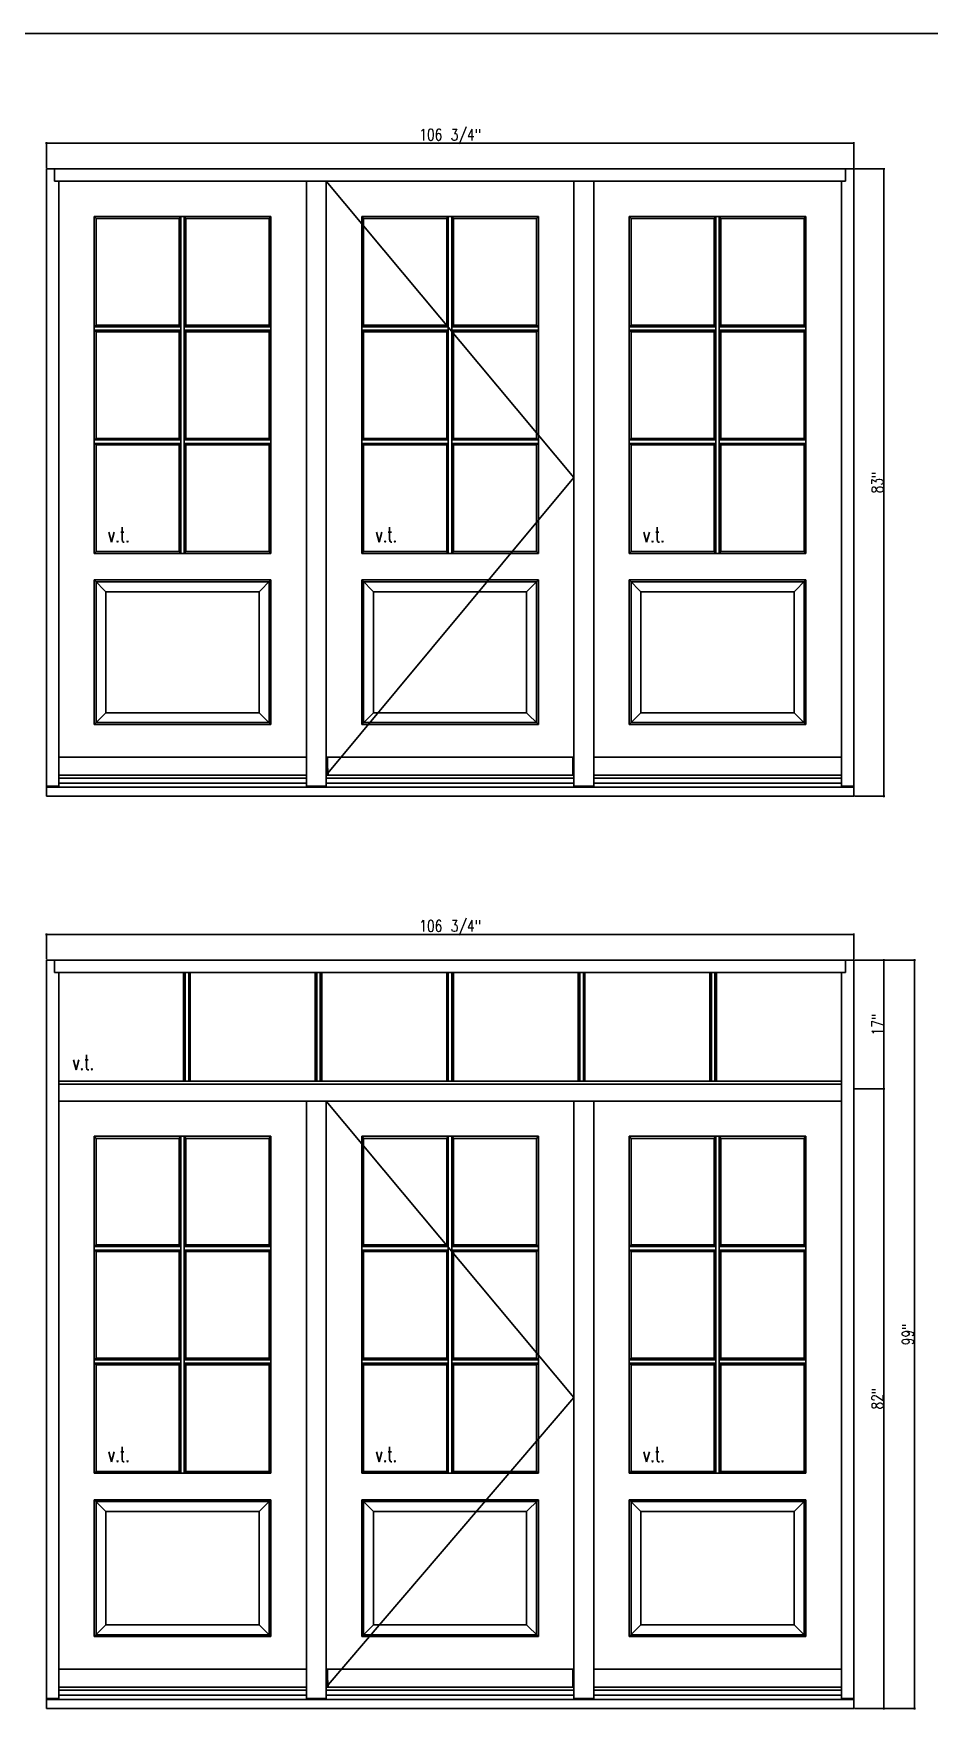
# Model space of a CAD drawing. Header units: inches. Extents: x 1985 to 11287, y 379 to 4336.
# Drawn here: x 9056.4 to 9174.9, y 3542.8 to 3764.6 of the extents above; entities that cross this region are included whole.
import ezdxf

# ---------------------------------------------------------------- set-up
doc = ezdxf.new("R2010")
doc.units = ezdxf.units.IN
doc.header["$MEASUREMENT"] = 0
doc.layers.get('0').update_dxf_attribs({"linetype": 'CONTINUOUS'})
doc.layers.get('Defpoints').update_dxf_attribs({"linetype": 'CONTINUOUS'})
for name, color, linetype in [('COTE1-1 99', 7, 'CONTINUOUS'), ('elevation 99', 7, 'CONTINUOUS'), ('opening side 99', 1, 'CONTINUOUS'), ('separation 99', 3, 'CONTINUOUS')]:
    doc.layers.add(name, color=color, linetype=linetype)
doc.styles.get("Standard").update_dxf_attribs({"font": 'txt.shx', "width": 0.8})
doc.dimstyles.new('Elevation', dxfattribs={"dimscale": 2, "dimtxt": 0.75, "dimasz": 0.0625, "dimexe": 0.0625, "dimexo": 0.0625, "dimgap": 0.0625, "dimtad": 1, "dimdec": 5, "dimzin": 0, "dimdsep": 46, "dimlunit": 5, "dimtxsty": 'Standard', "dimblk1": 'OBLIQUE', "dimblk2": 'OBLIQUE', "dimsah": 1, "dimcen": 2, "dimdle": 0.0625, "dimclrd": 1, "dimclre": 1, "dimadec": 1, "dimazin": 0, "dimtfac": 0.375, "dimtdec": 5, "dimtmove": 0, "dimatfit": 3, "dimldrblk": 'OBLIQUE', "dimfxl": 1, "dimfrac": 2, "dimtolj": 1, "dimtzin": 0, "dimarcsym": 0})

# ---------------------------------------------------------------- blocks, each defined once
blk = doc.blocks.new('_OBLIQUE')
at = {"color": 0, "linetype": 'ByBlock'}
blk.add_line((-0.5, -0.5), (0.5, 0.5), dxfattribs=at)
blk = doc.blocks.new('*D35')
at = {"layer": 'COTE1-1 99', "color": 1, "lineweight": -2, "transparency": 16777216}
for p, q in [((9058, 3750.06), (9165, 3750.06)), ((9058.13, 3746.78), (9058.13, 3750.19)), ((9164.88, 3746.78), (9164.88, 3750.19))]:
    blk.add_line(p, q, dxfattribs=at)
at = {"layer": 'Defpoints', "color": 0, "transparency": 16777216}
for p in [(9164.88, 3750.06), (9058.13, 3746.66), (9164.88, 3746.66)]:
    blk.add_point(p, dxfattribs=at)
at = {"layer": 'COTE1-1 99', "color": 1, "lineweight": -2, "transparency": 16777216, "xscale": 0.125, "yscale": 0.125, "zscale": 0.125, "rotation": 180}
blk.add_blockref('_OBLIQUE', (9058.13, 3750.06), dxfattribs=at)
at = {"layer": 'COTE1-1 99', "color": 1, "lineweight": -2, "transparency": 16777216, "xscale": 0.125, "yscale": 0.125, "zscale": 0.125}
blk.add_blockref('_OBLIQUE', (9164.88, 3750.06), dxfattribs=at)
at = {"layer": 'COTE1-1 99', "color": 0, "transparency": 16777216, "insert": (9111.5, 3750.94), "char_height": 1.5, "attachment_point": 5}
blk.add_mtext('\\A1;106 3/4"', dxfattribs=at)
blk = doc.blocks.new('*D36')
at = {"layer": 'COTE1-1 99', "color": 1, "lineweight": -2, "transparency": 16777216}
for p, q in [((9165, 3746.66), (9169.01, 3746.66)), ((9168.88, 3663.53), (9168.88, 3746.78)), ((9165, 3663.66), (9169.01, 3663.66))]:
    blk.add_line(p, q, dxfattribs=at)
at = {"layer": 'Defpoints', "color": 0, "transparency": 16777216}
for p in [(9164.88, 3746.66), (9168.88, 3746.66), (9164.88, 3663.66)]:
    blk.add_point(p, dxfattribs=at)
at = {"layer": 'COTE1-1 99', "color": 1, "lineweight": -2, "transparency": 16777216, "xscale": 0.125, "yscale": 0.125, "zscale": 0.125}
for p, rotation in [((9168.88, 3746.66), 90), ((9168.88, 3663.66), 270)]:
    blk.add_blockref('_OBLIQUE', p, dxfattribs=dict(at, rotation=rotation))
at = {"layer": 'COTE1-1 99', "color": 0, "transparency": 16777216, "insert": (9168.01, 3705.16), "char_height": 1.5, "attachment_point": 5, "rotation": 90}
blk.add_mtext('\\A1;83"', dxfattribs=at)
blk = doc.blocks.new('*D100')
at = {"layer": 'COTE1-1 99', "color": 1, "lineweight": -2, "transparency": 16777216}
for p, q in [((9058, 3645.37), (9165, 3645.37)), ((9058.13, 3642.09), (9058.13, 3645.5)), ((9164.88, 3642.09), (9164.88, 3645.5))]:
    blk.add_line(p, q, dxfattribs=at)
at = {"layer": 'Defpoints', "color": 0, "transparency": 16777216}
for p in [(9164.88, 3645.37), (9058.13, 3641.96), (9164.88, 3641.96)]:
    blk.add_point(p, dxfattribs=at)
at = {"layer": 'COTE1-1 99', "color": 1, "lineweight": -2, "transparency": 16777216, "xscale": 0.125, "yscale": 0.125, "zscale": 0.125, "rotation": 180}
blk.add_blockref('_OBLIQUE', (9058.13, 3645.37), dxfattribs=at)
at = {"layer": 'COTE1-1 99', "color": 1, "lineweight": -2, "transparency": 16777216, "xscale": 0.125, "yscale": 0.125, "zscale": 0.125}
blk.add_blockref('_OBLIQUE', (9164.88, 3645.37), dxfattribs=at)
at = {"layer": 'COTE1-1 99', "color": 0, "transparency": 16777216, "insert": (9111.5, 3646.25), "char_height": 1.5, "attachment_point": 5}
blk.add_mtext('\\A1;106 3/4"', dxfattribs=at)
blk = doc.blocks.new('*D101')
at = {"layer": 'COTE1-1 99', "color": 1, "lineweight": -2, "transparency": 16777216}
for p, q in [((9165, 3641.96), (9169.01, 3641.96)), ((9168.88, 3624.84), (9168.88, 3642.09)), ((9165, 3624.96), (9169.01, 3624.96))]:
    blk.add_line(p, q, dxfattribs=at)
at = {"layer": 'Defpoints', "color": 0, "transparency": 16777216}
for p in [(9164.88, 3641.96), (9168.88, 3641.96), (9164.88, 3624.96)]:
    blk.add_point(p, dxfattribs=at)
at = {"layer": 'COTE1-1 99', "color": 1, "lineweight": -2, "transparency": 16777216, "xscale": 0.125, "yscale": 0.125, "zscale": 0.125}
for p, rotation in [((9168.88, 3641.96), 90), ((9168.88, 3624.96), 270)]:
    blk.add_blockref('_OBLIQUE', p, dxfattribs=dict(at, rotation=rotation))
at = {"layer": 'COTE1-1 99', "color": 0, "transparency": 16777216, "insert": (9168.01, 3633.46), "char_height": 1.5, "attachment_point": 5, "rotation": 90}
blk.add_mtext('\\A1;17"', dxfattribs=at)
blk = doc.blocks.new('*D102')
at = {"layer": 'COTE1-1 99', "color": 1, "lineweight": -2, "transparency": 16777216}
for p, q in [((9165, 3624.96), (9169.01, 3624.96)), ((9168.88, 3542.84), (9168.88, 3625.09)), ((9165, 3542.96), (9169.01, 3542.96))]:
    blk.add_line(p, q, dxfattribs=at)
at = {"layer": 'Defpoints', "color": 0, "transparency": 16777216}
for p in [(9164.88, 3624.96), (9168.88, 3624.96), (9164.88, 3542.96)]:
    blk.add_point(p, dxfattribs=at)
at = {"layer": 'COTE1-1 99', "color": 1, "lineweight": -2, "transparency": 16777216, "xscale": 0.125, "yscale": 0.125, "zscale": 0.125}
for p, rotation in [((9168.88, 3624.96), 90), ((9168.88, 3542.96), 270)]:
    blk.add_blockref('_OBLIQUE', p, dxfattribs=dict(at, rotation=rotation))
at = {"layer": 'COTE1-1 99', "color": 0, "transparency": 16777216, "insert": (9168.01, 3583.96), "char_height": 1.5, "attachment_point": 5, "rotation": 90}
blk.add_mtext('\\A1;82"', dxfattribs=at)
blk = doc.blocks.new('*D99')
at = {"layer": 'COTE1-1 99', "color": 1, "lineweight": -2, "transparency": 16777216}
for p, q in [((9165, 3641.96), (9173.03, 3641.96)), ((9172.9, 3542.84), (9172.9, 3642.09)), ((9165, 3542.96), (9173.03, 3542.96))]:
    blk.add_line(p, q, dxfattribs=at)
at = {"layer": 'Defpoints', "color": 0, "transparency": 16777216}
for p in [(9164.88, 3641.96), (9172.9, 3641.96), (9164.88, 3542.96)]:
    blk.add_point(p, dxfattribs=at)
at = {"layer": 'COTE1-1 99', "color": 1, "lineweight": -2, "transparency": 16777216, "xscale": 0.125, "yscale": 0.125, "zscale": 0.125}
for p, rotation in [((9172.9, 3641.96), 90), ((9172.9, 3542.96), 270)]:
    blk.add_blockref('_OBLIQUE', p, dxfattribs=dict(at, rotation=rotation))
at = {"layer": 'COTE1-1 99', "color": 0, "transparency": 16777216, "insert": (9172.03, 3592.46), "char_height": 1.5, "attachment_point": 5, "rotation": 90}
blk.add_mtext('\\A1;99"', dxfattribs=at)

msp = doc.modelspace()

# ---------------------------------------------------------------- linework, layer by layer
at = {"layer": 'elevation 99'}
for p, q in [((9058.127671, 3663.65541), (9058.127671, 3746.65541)), ((9058.127671, 3746.65541), (9095.127671, 3746.65541)), ((9059.190171, 3745.03041), (9059.190171, 3746.65541)), ((9092.502671, 3746.65541), (9130.502671, 3746.65541)), ((9127.877671, 3746.65541), (9164.877671, 3746.65541)), ((9163.815171, 3746.65541), (9163.815171, 3745.03041)), ((9164.877671, 3746.65541), (9164.877671, 3663.65541)), ((9059.190171, 3745.03041), (9092.502671, 3745.03041)), ((9059.752671, 3664.983536), (9059.752671, 3745.03041)), ((9092.502671, 3664.983536), (9092.502671, 3745.03041)), ((9092.502671, 3745.03041), (9095.127671, 3745.03041)), ((9095.127671, 3664.983536), (9095.127671, 3745.03041)), ((9095.127671, 3745.03041), (9127.877671, 3745.03041)), ((9127.877671, 3745.03041), (9127.877671, 3664.983536)), ((9127.877671, 3745.03041), (9130.502671, 3745.03041)), ((9130.502671, 3745.03041), (9163.815171, 3745.03041)), ((9130.502671, 3664.983536), (9130.502671, 3745.03041)), ((9163.252671, 3745.03041), (9163.252671, 3664.983536)), ((9064.690156, 3740.092862), (9064.449085, 3740.360733)), ((9064.449085, 3740.360733), (9087.806258, 3740.360733)), ((9064.449085, 3740.360733), (9064.449085, 3695.793739)), ((9064.690156, 3740.092862), (9075.690171, 3740.092862)), ((9064.690156, 3740.092862), (9064.690156, 3725.989362)), ((9075.690171, 3740.092862), (9075.894371, 3740.360733)), ((9075.690171, 3740.092862), (9075.690171, 3725.989362)), ((9075.894371, 3740.360733), (9075.894371, 3695.793739)), ((9076.360971, 3740.360733), (9076.565171, 3740.092862)), ((9076.360971, 3740.360733), (9076.360971, 3695.793739)), ((9076.565171, 3740.092862), (9087.565187, 3740.092862)), ((9076.565171, 3740.092862), (9076.565171, 3725.989362)), ((9087.565187, 3740.092862), (9087.806258, 3740.360733)), ((9087.565187, 3740.092862), (9087.565187, 3725.989362)), ((9087.806258, 3740.360733), (9087.806258, 3695.793739)), ((9100.065156, 3740.092862), (9099.824085, 3740.360733)), ((9099.824085, 3740.360733), (9123.181258, 3740.360733)), ((9099.824085, 3740.360733), (9099.824085, 3695.793739)), ((9100.065156, 3740.092862), (9111.065171, 3740.092862)), ((9100.065156, 3740.092862), (9100.065156, 3725.989362)), ((9111.065171, 3740.092862), (9111.269371, 3740.360733)), ((9111.065171, 3740.092862), (9111.065171, 3725.989362)), ((9111.269371, 3740.360733), (9111.269371, 3695.793739)), ((9111.735971, 3740.360733), (9111.940171, 3740.092862)), ((9111.735971, 3740.360733), (9111.735971, 3695.793739)), ((9111.940171, 3740.092862), (9122.940187, 3740.092862)), ((9111.940171, 3740.092862), (9111.940171, 3725.989362)), ((9122.940187, 3740.092862), (9123.181258, 3740.360733)), ((9122.940187, 3740.092862), (9122.940187, 3725.989362)), ((9123.181258, 3740.360733), (9123.181258, 3695.793739)), ((9135.440156, 3740.092862), (9135.199085, 3740.360733)), ((9135.199085, 3740.360733), (9158.556258, 3740.360733)), ((9135.199085, 3740.360733), (9135.199085, 3695.793739)), ((9135.440156, 3740.092862), (9146.440171, 3740.092862)), ((9135.440156, 3740.092862), (9135.440156, 3725.989362)), ((9146.440171, 3740.092862), (9146.644371, 3740.360733)), ((9146.440171, 3740.092862), (9146.440171, 3725.989362)), ((9146.644371, 3740.360733), (9146.644371, 3695.793739)), ((9147.110971, 3740.360733), (9147.315171, 3740.092862)), ((9147.110971, 3740.360733), (9147.110971, 3695.793739)), ((9147.315171, 3740.092862), (9158.315187, 3740.092862)), ((9147.315171, 3740.092862), (9147.315171, 3725.989362)), ((9158.315187, 3740.092862), (9158.556258, 3740.360733)), ((9158.315187, 3740.092862), (9158.315187, 3725.989362)), ((9158.556258, 3740.360733), (9158.556258, 3695.793739)), ((9064.690156, 3725.989362), (9064.449085, 3725.785162)), ((9064.449085, 3725.785162), (9075.894371, 3725.785162)), ((9064.690156, 3725.114362), (9064.449085, 3725.318562)), ((9064.449085, 3725.318562), (9075.894371, 3725.318562)), ((9064.690156, 3725.989362), (9075.690171, 3725.989362)), ((9075.690171, 3725.989362), (9075.894371, 3725.785162)), ((9075.690171, 3725.114362), (9075.894371, 3725.318562)), ((9076.565171, 3725.989362), (9076.360971, 3725.785162)), ((9076.360971, 3725.785162), (9087.806258, 3725.785162)), ((9076.360971, 3725.318562), (9087.806258, 3725.318562)), ((9076.565171, 3725.114362), (9076.360971, 3725.318562)), ((9076.565171, 3725.989362), (9087.565187, 3725.989362)), ((9087.565187, 3725.989362), (9087.806258, 3725.785162)), ((9087.565187, 3725.114362), (9087.806258, 3725.318562)), ((9100.065156, 3725.989362), (9099.824085, 3725.785162)), ((9099.824085, 3725.785162), (9111.269371, 3725.785162)), ((9100.065156, 3725.114362), (9099.824085, 3725.318562)), ((9099.824085, 3725.318562), (9111.269371, 3725.318562)), ((9100.065156, 3725.989362), (9111.065171, 3725.989362)), ((9111.065171, 3725.989362), (9111.269371, 3725.785162)), ((9111.065171, 3725.114362), (9111.269371, 3725.318562)), ((9111.940171, 3725.989362), (9111.735971, 3725.785162)), ((9111.735971, 3725.785162), (9123.181258, 3725.785162)), ((9111.735971, 3725.318562), (9123.181258, 3725.318562)), ((9111.940171, 3725.114362), (9111.735971, 3725.318562)), ((9111.940171, 3725.989362), (9122.940187, 3725.989362)), ((9122.940187, 3725.989362), (9123.181258, 3725.785162)), ((9122.940187, 3725.114362), (9123.181258, 3725.318562)), ((9135.440156, 3725.989362), (9135.199085, 3725.785162)), ((9135.199085, 3725.785162), (9146.644371, 3725.785162)), ((9135.440156, 3725.114362), (9135.199085, 3725.318562)), ((9135.199085, 3725.318562), (9146.644371, 3725.318562)), ((9135.440156, 3725.989362), (9146.440171, 3725.989362)), ((9146.440171, 3725.989362), (9146.644371, 3725.785162)), ((9146.440171, 3725.114362), (9146.644371, 3725.318562)), ((9147.315171, 3725.989362), (9147.110971, 3725.785162)), ((9147.110971, 3725.785162), (9158.556258, 3725.785162)), ((9147.110971, 3725.318562), (9158.556258, 3725.318562)), ((9147.315171, 3725.114362), (9147.110971, 3725.318562)), ((9147.315171, 3725.989362), (9158.315187, 3725.989362)), ((9158.315187, 3725.989362), (9158.556258, 3725.785162)), ((9158.315187, 3725.114362), (9158.556258, 3725.318562)), ((9064.690156, 3725.114362), (9064.690156, 3711.010862)), ((9064.690156, 3725.114362), (9075.690171, 3725.114362)), ((9075.690171, 3725.114362), (9075.690171, 3711.010862)), ((9076.565171, 3725.114362), (9076.565171, 3711.010862)), ((9076.565171, 3725.114362), (9087.565187, 3725.114362)), ((9087.565187, 3725.114362), (9087.565187, 3711.010862)), ((9100.065156, 3725.114362), (9100.065156, 3711.010862)), ((9100.065156, 3725.114362), (9111.065171, 3725.114362)), ((9111.065171, 3725.114362), (9111.065171, 3711.010862)), ((9111.940171, 3725.114362), (9111.940171, 3711.010862)), ((9111.940171, 3725.114362), (9122.940187, 3725.114362)), ((9122.940187, 3725.114362), (9122.940187, 3711.010862)), ((9135.440156, 3725.114362), (9135.440156, 3711.010862)), ((9135.440156, 3725.114362), (9146.440171, 3725.114362)), ((9146.440171, 3725.114362), (9146.440171, 3711.010862)), ((9147.315171, 3725.114362), (9147.315171, 3711.010862)), ((9147.315171, 3725.114362), (9158.315187, 3725.114362)), ((9158.315187, 3725.114362), (9158.315187, 3711.010862)), ((9064.690156, 3711.010862), (9064.449085, 3710.806662)), ((9064.449085, 3710.806662), (9075.894371, 3710.806662)), ((9064.449085, 3710.34451), (9075.894371, 3710.34451)), ((9064.690156, 3711.010862), (9075.690171, 3711.010862)), ((9064.690156, 3710.14031), (9064.690156, 3696.03481)), ((9064.690156, 3710.14031), (9075.690171, 3710.14031)), ((9075.690171, 3710.14031), (9075.690171, 3696.03481)), ((9076.360971, 3710.806662), (9087.806258, 3710.806662)), ((9076.360971, 3710.34451), (9087.806258, 3710.34451)), ((9076.565171, 3711.010862), (9087.565187, 3711.010862)), ((9076.565171, 3710.14031), (9087.565187, 3710.14031)), ((9076.565171, 3710.14031), (9076.565171, 3696.03481)), ((9087.565187, 3711.010862), (9087.806258, 3710.806662)), ((9087.565187, 3710.14031), (9087.806258, 3710.34451)), ((9087.565187, 3710.14031), (9087.565187, 3696.03481)), ((9100.065156, 3711.010862), (9099.824085, 3710.806662)), ((9099.824085, 3710.806662), (9111.269371, 3710.806662)), ((9099.824085, 3710.34451), (9111.269371, 3710.34451)), ((9100.065156, 3711.010862), (9111.065171, 3711.010862)), ((9100.065156, 3710.14031), (9100.065156, 3696.03481)), ((9100.065156, 3710.14031), (9111.065171, 3710.14031)), ((9111.065171, 3710.14031), (9111.065171, 3696.03481)), ((9111.735971, 3710.806662), (9123.181258, 3710.806662)), ((9111.735971, 3710.34451), (9123.181258, 3710.34451)), ((9111.940171, 3711.010862), (9122.940187, 3711.010862)), ((9111.940171, 3710.14031), (9122.940187, 3710.14031)), ((9111.940171, 3710.14031), (9111.940171, 3696.03481)), ((9122.940187, 3711.010862), (9123.181258, 3710.806662)), ((9122.940187, 3710.14031), (9123.181258, 3710.34451)), ((9122.940187, 3710.14031), (9122.940187, 3696.03481)), ((9135.440156, 3711.010862), (9135.199085, 3710.806662)), ((9135.199085, 3710.806662), (9146.644371, 3710.806662)), ((9135.199085, 3710.34451), (9146.644371, 3710.34451)), ((9135.440156, 3711.010862), (9146.440171, 3711.010862)), ((9135.440156, 3710.14031), (9135.440156, 3696.03481)), ((9135.440156, 3710.14031), (9146.440171, 3710.14031)), ((9146.440171, 3710.14031), (9146.440171, 3696.03481)), ((9147.110971, 3710.806662), (9158.556258, 3710.806662)), ((9147.110971, 3710.34451), (9158.556258, 3710.34451)), ((9147.315171, 3711.010862), (9158.315187, 3711.010862)), ((9147.315171, 3710.14031), (9158.315187, 3710.14031)), ((9147.315171, 3710.14031), (9147.315171, 3696.03481)), ((9158.315187, 3711.010862), (9158.556258, 3710.806662)), ((9158.315187, 3710.14031), (9158.556258, 3710.34451)), ((9158.315187, 3710.14031), (9158.315187, 3696.03481)), ((9064.449085, 3695.793739), (9064.690156, 3696.03481)), ((9064.449085, 3695.793739), (9087.806258, 3695.793739)), ((9064.690156, 3696.03481), (9075.690171, 3696.03481)), ((9075.690171, 3696.03481), (9075.894371, 3695.793739)), ((9076.565171, 3696.03481), (9076.360971, 3695.793739)), ((9076.565171, 3696.03481), (9087.565187, 3696.03481)), ((9087.806258, 3695.793739), (9087.565187, 3696.03481)), ((9099.824085, 3695.793739), (9100.065156, 3696.03481)), ((9099.824085, 3695.793739), (9123.181258, 3695.793739)), ((9100.065156, 3696.03481), (9111.065171, 3696.03481)), ((9111.065171, 3696.03481), (9111.269371, 3695.793739)), ((9111.940171, 3696.03481), (9111.735971, 3695.793739)), ((9111.940171, 3696.03481), (9122.940187, 3696.03481)), ((9123.181258, 3695.793739), (9122.940187, 3696.03481)), ((9135.199085, 3695.793739), (9135.440156, 3696.03481)), ((9135.199085, 3695.793739), (9158.556258, 3695.793739)), ((9135.440156, 3696.03481), (9146.440171, 3696.03481)), ((9146.440171, 3696.03481), (9146.644371, 3695.793739)), ((9147.315171, 3696.03481), (9147.110971, 3695.793739)), ((9147.315171, 3696.03481), (9158.315187, 3696.03481)), ((9158.556258, 3695.793739), (9158.315187, 3696.03481)), ((9064.449026, 3692.275882), (9087.806302, 3692.275882)), ((9064.449026, 3673.1643), (9064.449026, 3692.275882)), ((9066.002598, 3690.72226), (9064.449026, 3692.275882)), ((9064.690098, 3692.03476), (9087.565231, 3692.03476)), ((9064.690098, 3673.405371), (9064.690098, 3692.03476)), ((9087.806302, 3692.275882), (9086.252731, 3690.72226)), ((9087.565231, 3673.405371), (9087.565231, 3692.03476)), ((9087.806302, 3673.1643), (9087.806302, 3692.275882)), ((9101.377598, 3690.72226), (9099.824026, 3692.275882)), ((9099.824026, 3673.1643), (9099.824026, 3692.275882)), ((9099.824026, 3692.275882), (9123.181302, 3692.275882)), ((9100.065098, 3673.405371), (9100.065098, 3692.03476)), ((9100.065098, 3692.03476), (9122.940231, 3692.03476)), ((9123.181302, 3692.275882), (9121.627731, 3690.72226)), ((9122.940231, 3673.405371), (9122.940231, 3692.03476)), ((9123.181302, 3673.1643), (9123.181302, 3692.275882)), ((9135.199026, 3692.275882), (9158.556302, 3692.275882)), ((9135.199026, 3673.1643), (9135.199026, 3692.275882)), ((9136.752598, 3690.72226), (9135.199026, 3692.275882)), ((9135.440098, 3692.03476), (9158.315231, 3692.03476)), ((9135.440098, 3673.405371), (9135.440098, 3692.03476)), ((9158.556302, 3692.275882), (9157.002731, 3690.72226)), ((9158.315231, 3673.405371), (9158.315231, 3692.03476)), ((9158.556302, 3673.1643), (9158.556302, 3692.275882)), ((9066.002598, 3690.72226), (9086.252731, 3690.72226)), ((9066.002598, 3674.717871), (9066.002598, 3690.72226)), ((9086.252731, 3674.717871), (9086.252731, 3690.72226)), ((9101.377598, 3674.717871), (9101.377598, 3690.72226)), ((9101.377598, 3690.72226), (9121.627731, 3690.72226)), ((9121.627731, 3674.717871), (9121.627731, 3690.72226)), ((9136.752598, 3690.72226), (9157.002731, 3690.72226)), ((9136.752598, 3674.717871), (9136.752598, 3690.72226)), ((9157.002731, 3674.717871), (9157.002731, 3690.72226)), ((9064.449026, 3673.1643), (9066.002598, 3674.717871)), ((9066.002598, 3674.717871), (9086.252731, 3674.717871)), ((9087.806302, 3673.1643), (9086.252731, 3674.717871)), ((9099.824026, 3673.1643), (9101.377598, 3674.717871)), ((9101.377598, 3674.717871), (9121.627731, 3674.717871)), ((9123.181302, 3673.1643), (9121.627731, 3674.717871)), ((9135.199026, 3673.1643), (9136.752598, 3674.717871)), ((9136.752598, 3674.717871), (9157.002731, 3674.717871)), ((9158.556302, 3673.1643), (9157.002731, 3674.717871)), ((9064.449026, 3673.1643), (9087.806302, 3673.1643)), ((9064.690098, 3673.405371), (9087.565231, 3673.405371)), ((9099.824026, 3673.1643), (9123.181302, 3673.1643)), ((9100.065098, 3673.405371), (9122.940231, 3673.405371)), ((9135.199026, 3673.1643), (9158.556302, 3673.1643)), ((9135.440098, 3673.405371), (9158.315231, 3673.405371)), ((9059.752671, 3668.842905), (9092.502671, 3668.842905)), ((9059.877671, 3668.842905), (9092.377671, 3668.842905)), ((9095.252671, 3668.842905), (9127.752671, 3668.842905)), ((9095.252671, 3666.467905), (9095.252671, 3668.842905)), ((9095.252671, 3668.842905), (9127.752671, 3668.842905)), ((9095.252671, 3666.467905), (9095.252671, 3668.842905)), ((9127.752671, 3666.467905), (9127.752671, 3668.842905)), ((9127.752671, 3666.467905), (9127.752671, 3668.842905)), ((9130.502671, 3668.842905), (9163.252671, 3668.842905)), ((9130.627671, 3668.842905), (9163.127671, 3668.842905)), ((9092.502671, 3666.467905), (9059.752671, 3666.467905)), ((9092.502671, 3666.467905), (9059.752671, 3666.467905)), ((9092.502671, 3666.076286), (9059.752671, 3666.076286)), ((9092.502671, 3666.076286), (9059.752671, 3666.076286)), ((9092.502671, 3665.405405), (9059.752671, 3665.405405)), ((9127.877671, 3666.467905), (9095.127671, 3666.467905)), ((9127.877671, 3666.467905), (9095.127671, 3666.467905)), ((9127.877671, 3666.076286), (9095.127671, 3666.076286)), ((9127.877671, 3666.076286), (9095.127671, 3666.076286)), ((9127.877671, 3665.405405), (9095.127671, 3665.405405)), ((9095.330003, 3666.592905), (9095.319375, 3666.467905)), ((9095.330003, 3666.592905), (9095.319375, 3666.467905)), ((9095.339428, 3666.467905), (9095.330003, 3666.592905)), ((9095.339428, 3666.467905), (9095.330003, 3666.592905)), ((9095.377671, 3666.655405), (9095.377671, 3666.467905)), ((9095.377671, 3666.655405), (9095.377671, 3666.467905)), ((9163.252671, 3666.467905), (9130.502671, 3666.467905)), ((9163.252671, 3666.467905), (9130.502671, 3666.467905)), ((9163.252671, 3666.076286), (9130.502671, 3666.076286)), ((9163.252671, 3666.076286), (9130.502671, 3666.076286)), ((9163.252671, 3665.405405), (9130.502671, 3665.405405)), ((9059.752671, 3664.983536), (9058.127671, 3664.983536)), ((9059.752671, 3664.983536), (9058.127671, 3664.983536)), ((9095.127671, 3664.84291), (9058.127671, 3664.84291)), ((9095.127671, 3664.84291), (9058.127671, 3664.84291)), ((9095.127671, 3663.65541), (9058.127671, 3663.65541)), ((9095.127671, 3663.65541), (9058.127671, 3663.65541)), ((9095.127671, 3663.65541), (9059.752671, 3663.65541)), ((9095.127671, 3663.65541), (9059.752671, 3663.65541)), ((9095.127671, 3663.65541), (9066.252671, 3663.65541)), ((9095.127671, 3663.65541), (9066.252671, 3663.65541)), ((9095.127671, 3664.983536), (9092.502671, 3664.983536)), ((9095.127671, 3664.983536), (9092.502671, 3664.983536)), ((9095.127671, 3664.983536), (9092.502671, 3664.983536)), ((9095.127671, 3664.983536), (9092.502671, 3664.983536)), ((9130.502671, 3664.84291), (9092.502671, 3664.84291)), ((9130.502671, 3664.84291), (9092.502671, 3664.84291)), ((9130.502671, 3663.65541), (9092.502671, 3663.65541)), ((9130.502671, 3663.65541), (9092.502671, 3663.65541)), ((9130.502671, 3663.65541), (9095.127671, 3663.65541)), ((9130.502671, 3663.65541), (9095.127671, 3663.65541)), ((9130.502671, 3663.65541), (9101.627671, 3663.65541)), ((9130.502671, 3663.65541), (9101.627671, 3663.65541)), ((9130.502671, 3664.983536), (9127.877671, 3664.983536)), ((9130.502671, 3664.983536), (9127.877671, 3664.983536)), ((9130.502671, 3664.983536), (9127.877671, 3664.983536)), ((9130.502671, 3664.983536), (9127.877671, 3664.983536)), ((9164.877671, 3664.84291), (9127.877671, 3664.84291)), ((9164.877671, 3664.84291), (9127.877671, 3664.84291)), ((9164.877671, 3663.65541), (9127.877671, 3663.65541)), ((9164.877671, 3663.65541), (9127.877671, 3663.65541)), ((9164.877671, 3663.65541), (9130.502671, 3663.65541)), ((9164.877671, 3663.65541), (9130.502671, 3663.65541)), ((9164.877671, 3663.65541), (9137.002671, 3663.65541)), ((9164.877671, 3663.65541), (9137.002671, 3663.65541)), ((9164.877671, 3664.983536), (9163.252671, 3664.983536)), ((9164.877671, 3664.983536), (9163.252671, 3664.983536)), ((9058.127671, 3542.963374), (9058.127671, 3641.963374)), ((9058.127671, 3641.963374), (9164.877671, 3641.963374)), ((9059.190171, 3640.338374), (9059.190171, 3641.963374)), ((9163.815171, 3641.963374), (9163.815171, 3640.338374)), ((9164.877671, 3641.963374), (9164.877671, 3542.963374)), ((9059.190171, 3640.338374), (9163.815171, 3640.338374)), ((9059.752671, 3625.588374), (9059.752671, 3640.338374)), ((9076.273471, 3625.963374), (9076.273471, 3640.338374)), ((9076.273471, 3640.338374), (9077.148471, 3640.338374)), ((9076.477671, 3625.963374), (9076.477671, 3640.338374)), ((9076.944271, 3625.963374), (9076.944271, 3640.338374)), ((9077.148471, 3625.963374), (9077.148471, 3640.338374)), ((9093.669271, 3625.963374), (9093.669271, 3640.338374)), ((9093.669271, 3640.338374), (9094.544371, 3640.338374)), ((9093.873471, 3625.963374), (9093.873471, 3640.338374)), ((9094.340171, 3625.963374), (9094.340171, 3640.338374)), ((9094.544371, 3625.963374), (9094.544371, 3640.338374)), ((9111.065171, 3625.963374), (9111.065171, 3640.338374)), ((9111.065171, 3640.338374), (9111.940171, 3640.338374)), ((9111.269371, 3625.963374), (9111.269371, 3640.338374)), ((9111.735971, 3625.963374), (9111.735971, 3640.338374)), ((9111.940171, 3625.963374), (9111.940171, 3640.338374)), ((9128.460971, 3625.963374), (9128.460971, 3640.338374)), ((9128.460971, 3640.338374), (9129.336071, 3640.338374)), ((9128.665171, 3625.963374), (9128.665171, 3640.338374)), ((9129.131871, 3625.963374), (9129.131871, 3640.338374)), ((9129.336071, 3625.963374), (9129.336071, 3640.338374)), ((9145.856871, 3625.963374), (9145.856871, 3640.338374)), ((9145.856871, 3640.338374), (9146.731871, 3640.338374)), ((9146.061071, 3625.963374), (9146.061071, 3640.338374)), ((9146.527671, 3625.963374), (9146.527671, 3640.338374)), ((9146.731871, 3625.963374), (9146.731871, 3640.338374)), ((9163.252671, 3640.338374), (9163.252671, 3625.588374)), ((9058.127671, 3542.963374), (9058.127671, 3625.963374)), ((9059.752671, 3625.963374), (9163.252671, 3625.963374)), ((9059.752671, 3625.588374), (9059.752671, 3625.963374)), ((9163.252671, 3625.588374), (9059.752671, 3625.588374)), ((9059.752671, 3623.338374), (9059.752671, 3625.588374)), ((9144.169371, 3625.963374), (9076.085971, 3625.963374)), ((9078.835971, 3625.963374), (9146.919371, 3625.963374)), ((9093.169271, 3625.963374), (9129.836071, 3625.963374)), ((9093.169271, 3625.963374), (9129.836071, 3625.963374)), ((9093.169271, 3625.963374), (9129.836071, 3625.963374)), ((9129.836071, 3625.963374), (9093.169271, 3625.963374)), ((9129.836071, 3625.963374), (9093.169271, 3625.963374)), ((9129.836071, 3625.963374), (9093.169271, 3625.963374)), ((9163.252671, 3625.963374), (9163.252671, 3625.588374)), ((9163.252671, 3625.588374), (9163.252671, 3623.338374)), ((9059.752671, 3623.338374), (9092.502671, 3623.338374)), ((9059.752671, 3544.2915), (9059.752671, 3623.338374)), ((9059.752671, 3623.338374), (9092.502671, 3623.338374)), ((9059.752671, 3544.2915), (9059.752671, 3623.338374)), ((9059.752671, 3623.338374), (9092.502671, 3623.338374)), ((9092.502671, 3544.2915), (9092.502671, 3623.338374)), ((9092.502671, 3623.338374), (9095.127671, 3623.338374)), ((9095.127671, 3623.338374), (9127.877671, 3623.338374)), ((9095.127671, 3623.338374), (9127.877671, 3623.338374)), ((9095.127671, 3544.2915), (9095.127671, 3623.338374)), ((9095.127671, 3623.338374), (9127.877671, 3623.338374)), ((9127.877671, 3623.338374), (9127.877671, 3544.2915)), ((9127.877671, 3623.338374), (9130.502671, 3623.338374)), ((9130.502671, 3623.338374), (9163.252671, 3623.338374)), ((9130.502671, 3544.2915), (9130.502671, 3623.338374)), ((9130.502671, 3623.338374), (9163.252671, 3623.338374)), ((9130.502671, 3623.338374), (9163.252671, 3623.338374)), ((9163.252671, 3623.338374), (9163.252671, 3544.2915)), ((9163.252671, 3623.338374), (9163.252671, 3544.2915)), ((9164.877671, 3624.963374), (9164.877671, 3542.963374)), ((9064.449085, 3618.668697), (9064.449085, 3574.101703)), ((9064.449085, 3618.668697), (9087.806258, 3618.668697)), ((9064.690156, 3618.400826), (9064.449085, 3618.668697)), ((9064.690156, 3618.400826), (9064.690156, 3604.297326)), ((9064.690156, 3618.400826), (9075.690171, 3618.400826)), ((9075.690171, 3618.400826), (9075.894371, 3618.668697)), ((9075.690171, 3618.400826), (9075.690171, 3604.297326)), ((9075.894371, 3618.668697), (9075.894371, 3574.101703)), ((9076.360971, 3618.668697), (9076.360971, 3574.101703)), ((9076.360971, 3618.668697), (9076.565171, 3618.400826)), ((9076.565171, 3618.400826), (9076.565171, 3604.297326)), ((9076.565171, 3618.400826), (9087.565187, 3618.400826)), ((9087.565187, 3618.400826), (9087.806258, 3618.668697)), ((9087.565187, 3618.400826), (9087.565187, 3604.297326)), ((9087.806258, 3618.668697), (9087.806258, 3574.101703)), ((9099.824085, 3618.668697), (9099.824085, 3574.101703)), ((9099.824085, 3618.668697), (9123.181258, 3618.668697)), ((9100.065156, 3618.400826), (9099.824085, 3618.668697)), ((9100.065156, 3618.400826), (9100.065156, 3604.297326)), ((9100.065156, 3618.400826), (9111.065171, 3618.400826)), ((9111.065171, 3618.400826), (9111.269371, 3618.668697)), ((9111.065171, 3618.400826), (9111.065171, 3604.297326)), ((9111.269371, 3618.668697), (9111.269371, 3574.101703)), ((9111.735971, 3618.668697), (9111.735971, 3574.101703)), ((9111.735971, 3618.668697), (9111.940171, 3618.400826)), ((9111.940171, 3618.400826), (9111.940171, 3604.297326)), ((9111.940171, 3618.400826), (9122.940187, 3618.400826)), ((9122.940187, 3618.400826), (9123.181258, 3618.668697)), ((9122.940187, 3618.400826), (9122.940187, 3604.297326)), ((9123.181258, 3618.668697), (9123.181258, 3574.101703)), ((9135.199085, 3618.668697), (9135.199085, 3574.101703)), ((9135.199085, 3618.668697), (9158.556258, 3618.668697)), ((9135.440156, 3618.400826), (9135.199085, 3618.668697)), ((9135.440156, 3618.400826), (9135.440156, 3604.297326)), ((9135.440156, 3618.400826), (9146.440171, 3618.400826)), ((9146.440171, 3618.400826), (9146.644371, 3618.668697)), ((9146.440171, 3618.400826), (9146.440171, 3604.297326)), ((9146.644371, 3618.668697), (9146.644371, 3574.101703)), ((9147.110971, 3618.668697), (9147.110971, 3574.101703)), ((9147.110971, 3618.668697), (9147.315171, 3618.400826)), ((9147.315171, 3618.400826), (9147.315171, 3604.297326)), ((9147.315171, 3618.400826), (9158.315187, 3618.400826)), ((9158.315187, 3618.400826), (9158.556258, 3618.668697)), ((9158.315187, 3618.400826), (9158.315187, 3604.297326)), ((9158.556258, 3618.668697), (9158.556258, 3574.101703)), ((9064.690156, 3604.297326), (9064.449085, 3604.093126)), ((9064.449085, 3604.093126), (9075.894371, 3604.093126)), ((9064.449085, 3603.626526), (9075.894371, 3603.626526)), ((9064.690156, 3603.422326), (9064.449085, 3603.626526)), ((9064.690156, 3604.297326), (9075.690171, 3604.297326)), ((9064.690156, 3603.422326), (9075.690171, 3603.422326)), ((9064.690156, 3603.422326), (9064.690156, 3589.318826)), ((9075.690171, 3604.297326), (9075.894371, 3604.093126)), ((9075.690171, 3603.422326), (9075.894371, 3603.626526)), ((9075.690171, 3603.422326), (9075.690171, 3589.318826)), ((9076.565171, 3604.297326), (9076.360971, 3604.093126)), ((9076.360971, 3604.093126), (9087.806258, 3604.093126)), ((9076.565171, 3603.422326), (9076.360971, 3603.626526)), ((9076.360971, 3603.626526), (9087.806258, 3603.626526)), ((9076.565171, 3604.297326), (9087.565187, 3604.297326)), ((9076.565171, 3603.422326), (9087.565187, 3603.422326)), ((9076.565171, 3603.422326), (9076.565171, 3589.318826)), ((9087.565187, 3604.297326), (9087.806258, 3604.093126)), ((9087.565187, 3603.422326), (9087.806258, 3603.626526)), ((9087.565187, 3603.422326), (9087.565187, 3589.318826)), ((9100.065156, 3604.297326), (9099.824085, 3604.093126)), ((9099.824085, 3604.093126), (9111.269371, 3604.093126)), ((9099.824085, 3603.626526), (9111.269371, 3603.626526)), ((9100.065156, 3603.422326), (9099.824085, 3603.626526)), ((9100.065156, 3604.297326), (9111.065171, 3604.297326)), ((9100.065156, 3603.422326), (9111.065171, 3603.422326)), ((9100.065156, 3603.422326), (9100.065156, 3589.318826)), ((9111.065171, 3604.297326), (9111.269371, 3604.093126)), ((9111.065171, 3603.422326), (9111.269371, 3603.626526)), ((9111.065171, 3603.422326), (9111.065171, 3589.318826)), ((9111.940171, 3604.297326), (9111.735971, 3604.093126)), ((9111.735971, 3604.093126), (9123.181258, 3604.093126)), ((9111.940171, 3603.422326), (9111.735971, 3603.626526)), ((9111.735971, 3603.626526), (9123.181258, 3603.626526)), ((9111.940171, 3604.297326), (9122.940187, 3604.297326)), ((9111.940171, 3603.422326), (9122.940187, 3603.422326)), ((9111.940171, 3603.422326), (9111.940171, 3589.318826)), ((9122.940187, 3604.297326), (9123.181258, 3604.093126)), ((9122.940187, 3603.422326), (9123.181258, 3603.626526)), ((9122.940187, 3603.422326), (9122.940187, 3589.318826)), ((9135.440156, 3604.297326), (9135.199085, 3604.093126)), ((9135.199085, 3604.093126), (9146.644371, 3604.093126)), ((9135.199085, 3603.626526), (9146.644371, 3603.626526)), ((9135.440156, 3603.422326), (9135.199085, 3603.626526)), ((9135.440156, 3604.297326), (9146.440171, 3604.297326)), ((9135.440156, 3603.422326), (9146.440171, 3603.422326)), ((9135.440156, 3603.422326), (9135.440156, 3589.318826)), ((9146.440171, 3604.297326), (9146.644371, 3604.093126)), ((9146.440171, 3603.422326), (9146.644371, 3603.626526)), ((9146.440171, 3603.422326), (9146.440171, 3589.318826)), ((9147.315171, 3604.297326), (9147.110971, 3604.093126)), ((9147.110971, 3604.093126), (9158.556258, 3604.093126)), ((9147.315171, 3603.422326), (9147.110971, 3603.626526)), ((9147.110971, 3603.626526), (9158.556258, 3603.626526)), ((9147.315171, 3604.297326), (9158.315187, 3604.297326)), ((9147.315171, 3603.422326), (9158.315187, 3603.422326)), ((9147.315171, 3603.422326), (9147.315171, 3589.318826)), ((9158.315187, 3604.297326), (9158.556258, 3604.093126)), ((9158.315187, 3603.422326), (9158.556258, 3603.626526)), ((9158.315187, 3603.422326), (9158.315187, 3589.318826)), ((9064.690156, 3589.318826), (9064.449085, 3589.114626)), ((9064.449085, 3589.114626), (9075.894371, 3589.114626)), ((9064.449085, 3588.652474), (9075.894371, 3588.652474)), ((9064.690156, 3589.318826), (9075.690171, 3589.318826)), ((9064.690156, 3588.448274), (9075.690171, 3588.448274)), ((9064.690156, 3588.448274), (9064.690156, 3574.342774)), ((9075.690171, 3588.448274), (9075.690171, 3574.342774)), ((9076.360971, 3589.114626), (9087.806258, 3589.114626)), ((9076.360971, 3588.652474), (9087.806258, 3588.652474)), ((9076.565171, 3589.318826), (9087.565187, 3589.318826)), ((9076.565171, 3588.448274), (9076.565171, 3574.342774)), ((9076.565171, 3588.448274), (9087.565187, 3588.448274)), ((9087.565187, 3589.318826), (9087.806258, 3589.114626)), ((9087.565187, 3588.448274), (9087.806258, 3588.652474)), ((9087.565187, 3588.448274), (9087.565187, 3574.342774)), ((9100.065156, 3589.318826), (9099.824085, 3589.114626)), ((9099.824085, 3589.114626), (9111.269371, 3589.114626)), ((9099.824085, 3588.652474), (9111.269371, 3588.652474)), ((9100.065156, 3589.318826), (9111.065171, 3589.318826)), ((9100.065156, 3588.448274), (9111.065171, 3588.448274)), ((9100.065156, 3588.448274), (9100.065156, 3574.342774)), ((9111.065171, 3588.448274), (9111.065171, 3574.342774)), ((9111.735971, 3589.114626), (9123.181258, 3589.114626)), ((9111.735971, 3588.652474), (9123.181258, 3588.652474)), ((9111.940171, 3589.318826), (9122.940187, 3589.318826)), ((9111.940171, 3588.448274), (9111.940171, 3574.342774)), ((9111.940171, 3588.448274), (9122.940187, 3588.448274)), ((9122.940187, 3589.318826), (9123.181258, 3589.114626)), ((9122.940187, 3588.448274), (9123.181258, 3588.652474)), ((9122.940187, 3588.448274), (9122.940187, 3574.342774)), ((9135.440156, 3589.318826), (9135.199085, 3589.114626)), ((9135.199085, 3589.114626), (9146.644371, 3589.114626)), ((9135.199085, 3588.652474), (9146.644371, 3588.652474)), ((9135.440156, 3589.318826), (9146.440171, 3589.318826)), ((9135.440156, 3588.448274), (9146.440171, 3588.448274)), ((9135.440156, 3588.448274), (9135.440156, 3574.342774)), ((9146.440171, 3588.448274), (9146.440171, 3574.342774)), ((9147.110971, 3589.114626), (9158.556258, 3589.114626)), ((9147.110971, 3588.652474), (9158.556258, 3588.652474)), ((9147.315171, 3589.318826), (9158.315187, 3589.318826)), ((9147.315171, 3588.448274), (9147.315171, 3574.342774)), ((9147.315171, 3588.448274), (9158.315187, 3588.448274)), ((9158.315187, 3589.318826), (9158.556258, 3589.114626)), ((9158.315187, 3588.448274), (9158.556258, 3588.652474)), ((9158.315187, 3588.448274), (9158.315187, 3574.342774)), ((9064.449085, 3574.101703), (9064.690156, 3574.342774)), ((9064.449085, 3574.101703), (9087.806258, 3574.101703)), ((9064.690156, 3574.342774), (9075.690171, 3574.342774)), ((9075.690171, 3574.342774), (9075.894371, 3574.101703)), ((9076.565171, 3574.342774), (9076.360971, 3574.101703)), ((9076.565171, 3574.342774), (9087.565187, 3574.342774)), ((9087.806258, 3574.101703), (9087.565187, 3574.342774)), ((9099.824085, 3574.101703), (9100.065156, 3574.342774)), ((9099.824085, 3574.101703), (9123.181258, 3574.101703)), ((9100.065156, 3574.342774), (9111.065171, 3574.342774)), ((9111.065171, 3574.342774), (9111.269371, 3574.101703)), ((9111.940171, 3574.342774), (9111.735971, 3574.101703)), ((9111.940171, 3574.342774), (9122.940187, 3574.342774)), ((9123.181258, 3574.101703), (9122.940187, 3574.342774)), ((9135.199085, 3574.101703), (9135.440156, 3574.342774)), ((9135.199085, 3574.101703), (9158.556258, 3574.101703)), ((9135.440156, 3574.342774), (9146.440171, 3574.342774)), ((9146.440171, 3574.342774), (9146.644371, 3574.101703)), ((9147.315171, 3574.342774), (9147.110971, 3574.101703)), ((9147.315171, 3574.342774), (9158.315187, 3574.342774)), ((9158.556258, 3574.101703), (9158.315187, 3574.342774)), ((9066.002598, 3569.030224), (9064.449026, 3570.583846)), ((9064.449026, 3552.472264), (9064.449026, 3570.583846)), ((9064.449026, 3570.583846), (9087.806302, 3570.583846)), ((9064.690098, 3552.713335), (9064.690098, 3570.342724)), ((9064.690098, 3570.342724), (9087.565231, 3570.342724)), ((9087.806302, 3570.583846), (9086.252731, 3569.030224)), ((9087.565231, 3552.713335), (9087.565231, 3570.342724)), ((9087.806302, 3552.472264), (9087.806302, 3570.583846)), ((9099.824026, 3570.583846), (9123.181302, 3570.583846)), ((9099.824026, 3552.472264), (9099.824026, 3570.583846)), ((9101.377598, 3569.030224), (9099.824026, 3570.583846)), ((9100.065098, 3570.342724), (9122.940231, 3570.342724)), ((9100.065098, 3552.713335), (9100.065098, 3570.342724)), ((9123.181302, 3570.583846), (9121.627731, 3569.030224)), ((9122.940231, 3552.713335), (9122.940231, 3570.342724)), ((9123.181302, 3552.472264), (9123.181302, 3570.583846)), ((9136.752598, 3569.030224), (9135.199026, 3570.583846)), ((9135.199026, 3552.472264), (9135.199026, 3570.583846)), ((9135.199026, 3570.583846), (9158.556302, 3570.583846)), ((9135.440098, 3552.713335), (9135.440098, 3570.342724)), ((9135.440098, 3570.342724), (9158.315231, 3570.342724)), ((9158.556302, 3570.583846), (9157.002731, 3569.030224)), ((9158.315231, 3552.713335), (9158.315231, 3570.342724)), ((9158.556302, 3552.472264), (9158.556302, 3570.583846)), ((9066.002598, 3554.025835), (9066.002598, 3569.030224)), ((9066.002598, 3569.030224), (9086.252731, 3569.030224)), ((9086.252731, 3554.025835), (9086.252731, 3569.030224)), ((9101.377598, 3569.030224), (9121.627731, 3569.030224)), ((9101.377598, 3554.025835), (9101.377598, 3569.030224)), ((9121.627731, 3554.025835), (9121.627731, 3569.030224)), ((9136.752598, 3554.025835), (9136.752598, 3569.030224)), ((9136.752598, 3569.030224), (9157.002731, 3569.030224)), ((9157.002731, 3554.025835), (9157.002731, 3569.030224)), ((9064.449026, 3552.472264), (9066.002598, 3554.025835)), ((9064.449026, 3552.472264), (9087.806302, 3552.472264)), ((9064.690098, 3552.713335), (9087.565231, 3552.713335)), ((9066.002598, 3554.025835), (9086.252731, 3554.025835)), ((9087.806302, 3552.472264), (9086.252731, 3554.025835)), ((9099.824026, 3552.472264), (9101.377598, 3554.025835)), ((9099.824026, 3552.472264), (9123.181302, 3552.472264)), ((9100.065098, 3552.713335), (9122.940231, 3552.713335)), ((9101.377598, 3554.025835), (9121.627731, 3554.025835)), ((9123.181302, 3552.472264), (9121.627731, 3554.025835)), ((9135.199026, 3552.472264), (9136.752598, 3554.025835)), ((9135.199026, 3552.472264), (9158.556302, 3552.472264)), ((9135.440098, 3552.713335), (9158.315231, 3552.713335)), ((9136.752598, 3554.025835), (9157.002731, 3554.025835)), ((9158.556302, 3552.472264), (9157.002731, 3554.025835)), ((9059.752671, 3548.150869), (9092.502671, 3548.150869)), ((9059.877671, 3548.150869), (9092.377671, 3548.150869)), ((9095.252671, 3548.150869), (9127.752671, 3548.150869)), ((9095.252671, 3545.775869), (9095.252671, 3548.150869)), ((9095.252671, 3548.150869), (9127.752671, 3548.150869)), ((9095.252671, 3545.775869), (9095.252671, 3548.150869)), ((9127.752671, 3545.775869), (9127.752671, 3548.150869)), ((9127.752671, 3545.775869), (9127.752671, 3548.150869)), ((9130.502671, 3548.150869), (9163.252671, 3548.150869)), ((9130.627671, 3548.150869), (9163.127671, 3548.150869)), ((9092.502671, 3545.775869), (9059.752671, 3545.775869)), ((9092.502671, 3545.775869), (9059.752671, 3545.775869)), ((9127.877671, 3545.775869), (9095.127671, 3545.775869)), ((9127.877671, 3545.775869), (9095.127671, 3545.775869)), ((9095.330003, 3545.900869), (9095.319375, 3545.775869)), ((9095.330003, 3545.900869), (9095.319375, 3545.775869)), ((9095.339428, 3545.775869), (9095.330003, 3545.900869)), ((9095.339428, 3545.775869), (9095.330003, 3545.900869)), ((9095.377671, 3545.963369), (9095.377671, 3545.775869)), ((9095.377671, 3545.963369), (9095.377671, 3545.775869)), ((9163.252671, 3545.775869), (9130.502671, 3545.775869)), ((9163.252671, 3545.775869), (9130.502671, 3545.775869)), ((9059.752671, 3544.2915), (9058.127671, 3544.2915)), ((9059.752671, 3544.2915), (9058.127671, 3544.2915)), ((9095.127671, 3544.150874), (9058.127671, 3544.150874)), ((9095.127671, 3544.150874), (9058.127671, 3544.150874)), ((9092.502671, 3545.38425), (9059.752671, 3545.38425)), ((9092.502671, 3545.38425), (9059.752671, 3545.38425)), ((9092.502671, 3544.713369), (9059.752671, 3544.713369)), ((9095.127671, 3544.2915), (9092.502671, 3544.2915)), ((9095.127671, 3544.2915), (9092.502671, 3544.2915)), ((9095.127671, 3544.2915), (9092.502671, 3544.2915)), ((9095.127671, 3544.2915), (9092.502671, 3544.2915)), ((9130.502671, 3544.150874), (9092.502671, 3544.150874)), ((9130.502671, 3544.150874), (9092.502671, 3544.150874)), ((9127.877671, 3545.38425), (9095.127671, 3545.38425)), ((9127.877671, 3545.38425), (9095.127671, 3545.38425)), ((9127.877671, 3544.713369), (9095.127671, 3544.713369)), ((9130.502671, 3544.2915), (9127.877671, 3544.2915)), ((9130.502671, 3544.2915), (9127.877671, 3544.2915)), ((9130.502671, 3544.2915), (9127.877671, 3544.2915)), ((9130.502671, 3544.2915), (9127.877671, 3544.2915)), ((9164.877671, 3544.150874), (9127.877671, 3544.150874)), ((9164.877671, 3544.150874), (9127.877671, 3544.150874)), ((9163.252671, 3545.38425), (9130.502671, 3545.38425)), ((9163.252671, 3545.38425), (9130.502671, 3545.38425)), ((9163.252671, 3544.713369), (9130.502671, 3544.713369)), ((9164.877671, 3544.2915), (9163.252671, 3544.2915)), ((9164.877671, 3544.2915), (9163.252671, 3544.2915)), ((9095.127671, 3542.963374), (9058.127671, 3542.963374)), ((9095.127671, 3542.963374), (9058.127671, 3542.963374)), ((9095.127671, 3542.963374), (9059.752671, 3542.963374)), ((9095.127671, 3542.963374), (9059.752671, 3542.963374)), ((9095.127671, 3542.963374), (9066.252671, 3542.963374)), ((9095.127671, 3542.963374), (9066.252671, 3542.963374)), ((9130.502671, 3542.963374), (9092.502671, 3542.963374)), ((9130.502671, 3542.963374), (9092.502671, 3542.963374)), ((9130.502671, 3542.963374), (9095.127671, 3542.963374)), ((9130.502671, 3542.963374), (9095.127671, 3542.963374)), ((9130.502671, 3542.963374), (9101.627671, 3542.963374)), ((9130.502671, 3542.963374), (9101.627671, 3542.963374)), ((9164.877671, 3542.963374), (9127.877671, 3542.963374)), ((9164.877671, 3542.963374), (9127.877671, 3542.963374)), ((9164.877671, 3542.963374), (9130.502671, 3542.963374)), ((9164.877671, 3542.963374), (9130.502671, 3542.963374)), ((9164.877671, 3542.963374), (9137.002671, 3542.963374)), ((9164.877671, 3542.963374), (9137.002671, 3542.963374))]:
    msp.add_line(p, q, dxfattribs=at)
at = {"layer": 'elevation 99', "color": 7}
for p, q in [((9064.690156, 3710.14031), (9064.449085, 3710.34451)), ((9075.690171, 3711.010862), (9075.894371, 3710.806662)), ((9075.690171, 3710.14031), (9075.894371, 3710.34451)), ((9076.565171, 3711.010862), (9076.360971, 3710.806662)), ((9076.565171, 3710.14031), (9076.360971, 3710.34451)), ((9100.065156, 3710.14031), (9099.824085, 3710.34451)), ((9111.065171, 3711.010862), (9111.269371, 3710.806662)), ((9111.065171, 3710.14031), (9111.269371, 3710.34451)), ((9111.940171, 3711.010862), (9111.735971, 3710.806662)), ((9111.940171, 3710.14031), (9111.735971, 3710.34451)), ((9135.440156, 3710.14031), (9135.199085, 3710.34451)), ((9146.440171, 3711.010862), (9146.644371, 3710.806662)), ((9146.440171, 3710.14031), (9146.644371, 3710.34451)), ((9147.315171, 3711.010862), (9147.110971, 3710.806662)), ((9147.315171, 3710.14031), (9147.110971, 3710.34451)), ((9064.690156, 3588.448274), (9064.449085, 3588.652474)), ((9075.690171, 3589.318826), (9075.894371, 3589.114626)), ((9075.690171, 3588.448274), (9075.894371, 3588.652474)), ((9076.565171, 3589.318826), (9076.360971, 3589.114626)), ((9076.565171, 3588.448274), (9076.360971, 3588.652474)), ((9100.065156, 3588.448274), (9099.824085, 3588.652474)), ((9111.065171, 3589.318826), (9111.269371, 3589.114626)), ((9111.065171, 3588.448274), (9111.269371, 3588.652474)), ((9111.940171, 3589.318826), (9111.735971, 3589.114626)), ((9111.940171, 3588.448274), (9111.735971, 3588.652474)), ((9135.440156, 3588.448274), (9135.199085, 3588.652474)), ((9146.440171, 3589.318826), (9146.644371, 3589.114626)), ((9146.440171, 3588.448274), (9146.644371, 3588.652474)), ((9147.315171, 3589.318826), (9147.110971, 3589.114626)), ((9147.315171, 3588.448274), (9147.110971, 3588.652474))]:
    msp.add_line(p, q, dxfattribs=at)
at = {"layer": 'elevation 99'}
for centre, radius, start, end in [((9094.866124, 3668.701449), 0.411617, 358.50852396, 20.09998572), ((9094.866124, 3668.701449), 0.411617, 358.50852396, 20.09998572), ((9113.418134, 3668.578146), 18.140881, 179.64439829, 185.67036068), ((9113.418134, 3668.578146), 18.140881, 179.64439829, 185.67036068), ((9092.720139, 3666.483494), 2.663087, 3.70121646, 6.51673922), ((9092.720139, 3666.483494), 2.663087, 3.70121646, 6.51673922), ((9094.866124, 3548.009413), 0.411617, 358.50852396, 20.09998572), ((9094.866124, 3548.009413), 0.411617, 358.50852396, 20.09998572), ((9113.418134, 3547.88611), 18.140881, 179.64439829, 185.67036068), ((9113.418134, 3547.88611), 18.140881, 179.64439829, 185.67036068), ((9092.720139, 3545.791458), 2.663087, 3.70121646, 6.51673922), ((9092.720139, 3545.791458), 2.663087, 3.70121646, 6.51673922)]:
    msp.add_arc(centre, radius, start, end, dxfattribs=at)
at = {"layer": 'opening side 99', "color": 1}
for p, q in [((9095.127671, 3745.03041), (9127.877671, 3705.819473)), ((9127.877671, 3705.819473), (9095.127671, 3666.467905)), ((9095.127671, 3623.338374), (9127.877671, 3584.127437)), ((9127.877671, 3584.127437), (9095.127671, 3545.775869))]:
    msp.add_line(p, q, dxfattribs=at)
at = {"layer": 'separation 99'}
msp.add_line((7685.752407, 3764.575732), (9943.552213, 3764.575732), dxfattribs=at)

# ---------------------------------------------------------------- texts
at = {"layer": 'elevation 99', "width": 0.7}
for p in [(9066.270091, 3697.280074), (9101.645032, 3697.280074), (9137.020091, 3697.280074), (9061.573678, 3627.449709), (9066.270091, 3575.588038), (9101.645032, 3575.588038), (9137.020091, 3575.588038)]:
    msp.add_text('v.t.', height=2, dxfattribs=at).set_placement(p)

# ---------------------------------------------------------------- dimensions: what is measured, and where the dimension line sits
at = {"layer": 'COTE1-1 99'}
for base, p1, p2, picture, middle in [((9164.877671, 3750.063088), (9058.127671, 3746.65541), (9164.877671, 3746.65541), '*D35', (9111.502671, 3750.938088)), ((9164.877671, 3645.371052), (9058.127671, 3641.963374), (9164.877671, 3641.963374), '*D100', (9111.502671, 3646.246052))]:
    dim = msp.add_linear_dim(base=base, p1=p1, p2=p2, dimstyle='Elevation', override={"dimtxt": 0.75, "dimdec": 5, "dimlunit": 5, "dimpost": '"'}, dxfattribs=at)
    dim.commit()
    dim.dimension.update_dxf_attribs({"geometry": picture, "text_midpoint": middle})
for base, p1, p2, override, picture, middle in [((9168.881225, 3746.65541), (9164.877671, 3663.65541), (9164.877671, 3746.65541), {"dimtxt": 0.75, "dimdec": 5, "dimlunit": 5, "dimpost": '"'}, '*D36', (9168.006225, 3705.15541)), ((9168.881225, 3641.963374), (9164.877671, 3624.963374), (9164.877671, 3641.963374), {"dimtxt": 0.75, "dimdec": 5, "dimlunit": 5, "dimpost": '"'}, '*D101', (9168.006225, 3633.463374)), ((9172.90183, 3641.963374), (9164.877671, 3542.963374), (9164.877671, 3641.963374), {"dimpost": '"'}, '*D99', (9172.02683, 3592.463374)), ((9168.881225, 3624.963374), (9164.877671, 3542.963374), (9164.877671, 3624.963374), {"dimtxt": 0.75, "dimdec": 5, "dimlunit": 5, "dimpost": '"'}, '*D102', (9168.006225, 3583.963374))]:
    dim = msp.add_linear_dim(base=base, p1=p1, p2=p2, angle=90, dimstyle='Elevation', override=override, dxfattribs=at)
    dim.commit()
    dim.dimension.update_dxf_attribs({"geometry": picture, "text_midpoint": middle})

doc.saveas('drawing.dxf')
